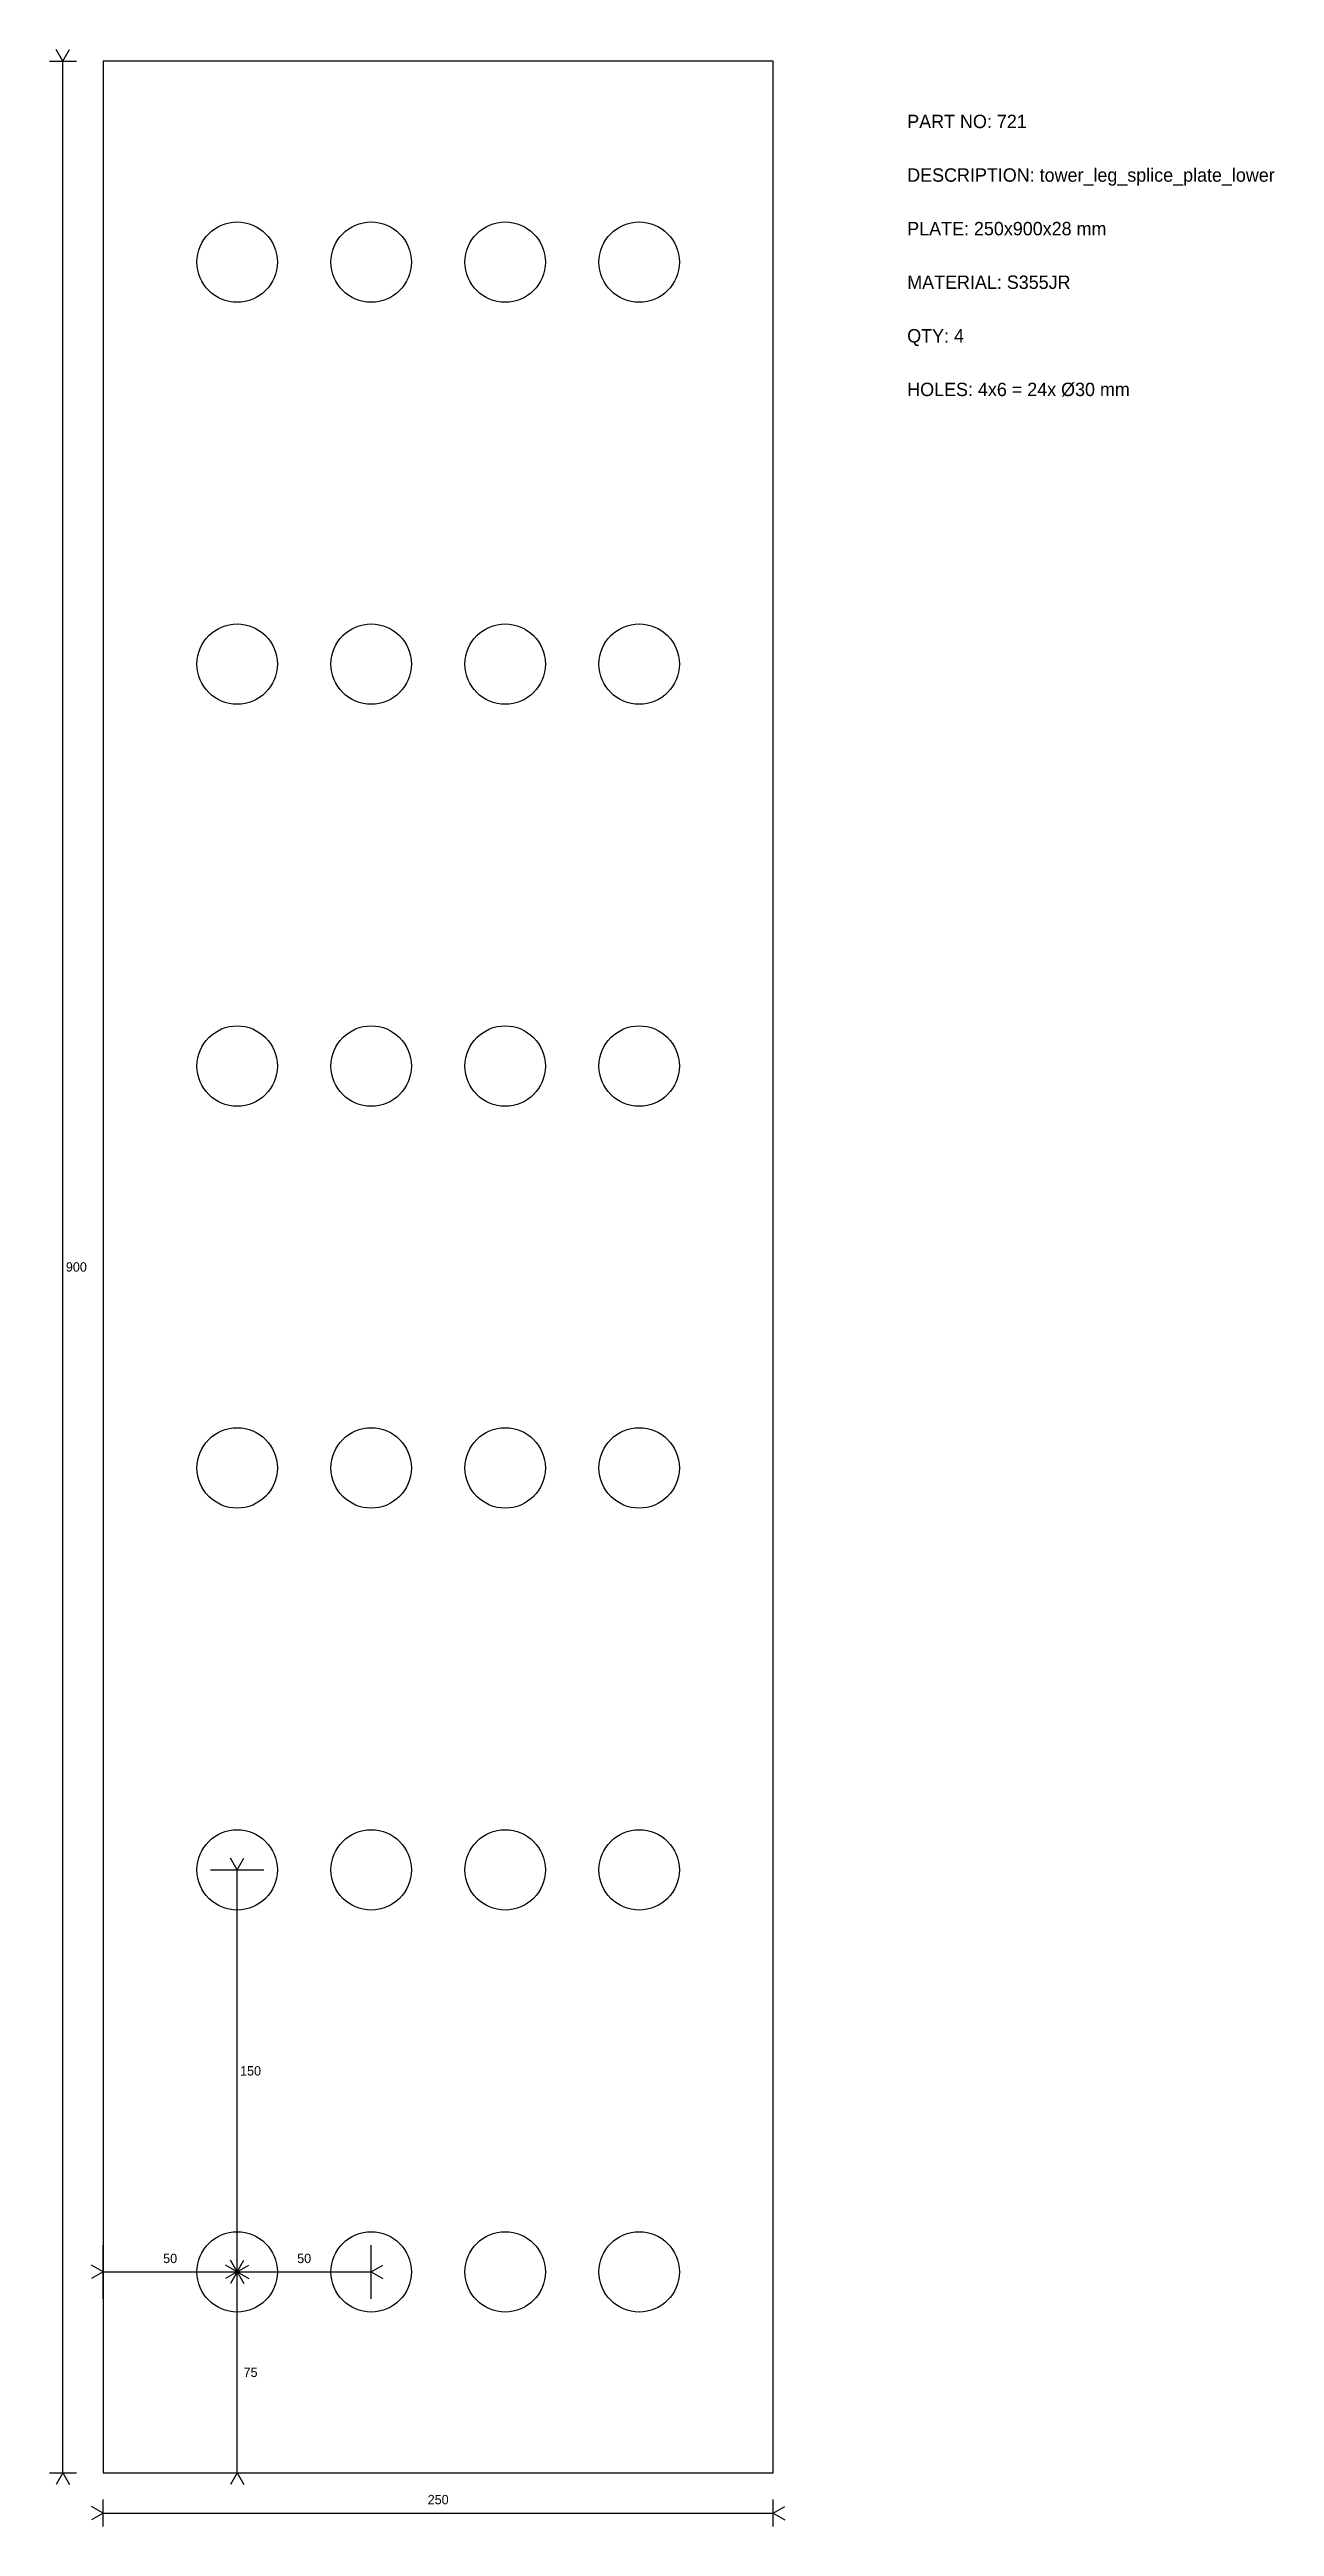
# Model space of a CAD drawing. Header units: millimetres. Extents: x -20 to 437, y -20 to 904.
import ezdxf

# ---------------------------------------------------------------- set-up
doc = ezdxf.new("R2010")
doc.units = ezdxf.units.MM
for name, color, linetype in [('ANNOTATION', 2, 'Continuous'), ('DIMENSION', 3, 'Continuous'), ('GEOMETRY', 1, 'Continuous')]:
    doc.layers.add(name, color=color, linetype=linetype)

msp = doc.modelspace()

# ---------------------------------------------------------------- linework, layer by layer
at = {"layer": 'DIMENSION'}
for p, q in [((-20, 900), (-10, 900)), ((-15, 900), (-17.5, 904.33)), ((-15, 900), (-12.5, 904.33)), ((-15, 0), (-15, 900)), ((40, 225), (60, 225)), ((50, 225), (47.5, 229.33)), ((50, 225), (52.5, 229.33)), ((50, 75), (50, 225)), ((0, 65), (0, 85)), ((50, 65), (50, 85)), ((50, 65), (50, 85)), ((100, 65), (100, 85)), ((0, 75), (-4.33, 77.5)), ((0, 75), (-4.33, 72.5)), ((0, 75), (50, 75)), ((40, 75), (60, 75)), ((40, 75), (60, 75)), ((50, 75), (45.67, 77.5)), ((50, 75), (45.67, 72.5)), ((50, 75), (47.5, 79.33)), ((50, 75), (47.5, 70.67)), ((50, 75), (52.5, 79.33)), ((50, 75), (54.33, 77.5)), ((50, 75), (54.33, 72.5)), ((50, 75), (100, 75)), ((50, 0), (50, 75)), ((50, 75), (52.5, 70.67)), ((100, 75), (104.33, 77.5)), ((100, 75), (104.33, 72.5)), ((-20, 0), (-10, 0)), ((-15, 0), (-17.5, -4.33)), ((-15, 0), (-12.5, -4.33)), ((40, 0), (60, 0)), ((50, 0), (47.5, -4.33)), ((50, 0), (52.5, -4.33)), ((0, -15), (-4.33, -12.5)), ((0, -15), (-4.33, -17.5)), ((0, -20), (0, -10)), ((0, -15), (250, -15)), ((250, -20), (250, -10)), ((250, -15), (254.33, -12.5)), ((250, -15), (254.33, -17.5))]:
    msp.add_line(p, q, dxfattribs=at)
at = {"layer": 'GEOMETRY'}
msp.add_lwpolyline([(0, 0), (250, 0), (250, 900), (0, 900)], close=True, dxfattribs=at)
for centre in [(50, 825), (100, 825), (150, 825), (200, 825), (50, 675), (100, 675), (150, 675), (200, 675), (50, 525), (100, 525), (150, 525), (200, 525), (50, 375), (100, 375), (150, 375), (200, 375), (50, 225), (100, 225), (150, 225), (200, 225), (50, 75), (100, 75), (150, 75), (200, 75)]:
    msp.add_circle(centre, 15, dxfattribs=at)

# ---------------------------------------------------------------- texts
at = {"layer": 'ANNOTATION'}
for s, insert, char_height, attachment_point in [('PART NO: 721', (300, 880), 5, 1), ('DESCRIPTION: tower_leg_splice_plate_lower', (300, 860), 5, 1), ('PLATE: 250x900x28 mm', (300, 840), 5, 1), ('MATERIAL: S355JR', (300, 820), 5, 1), ('QTY: 4', (300, 800), 5, 1), ('HOLES: 4x6 = 24x Ø30 mm', (300, 780), 5, 1), ('900', (-10, 450), 3.5, 5), ('150', (55, 150), 3.5, 5), ('50', (25, 80), 3.5, 5), ('50', (75, 80), 3.5, 5), ('75', (55, 37.5), 3.5, 5), ('250', (125, -10), 3.5, 5)]:
    msp.add_mtext(s, dxfattribs=dict(at, insert=insert, char_height=char_height, attachment_point=attachment_point))

doc.saveas('drawing.dxf')
